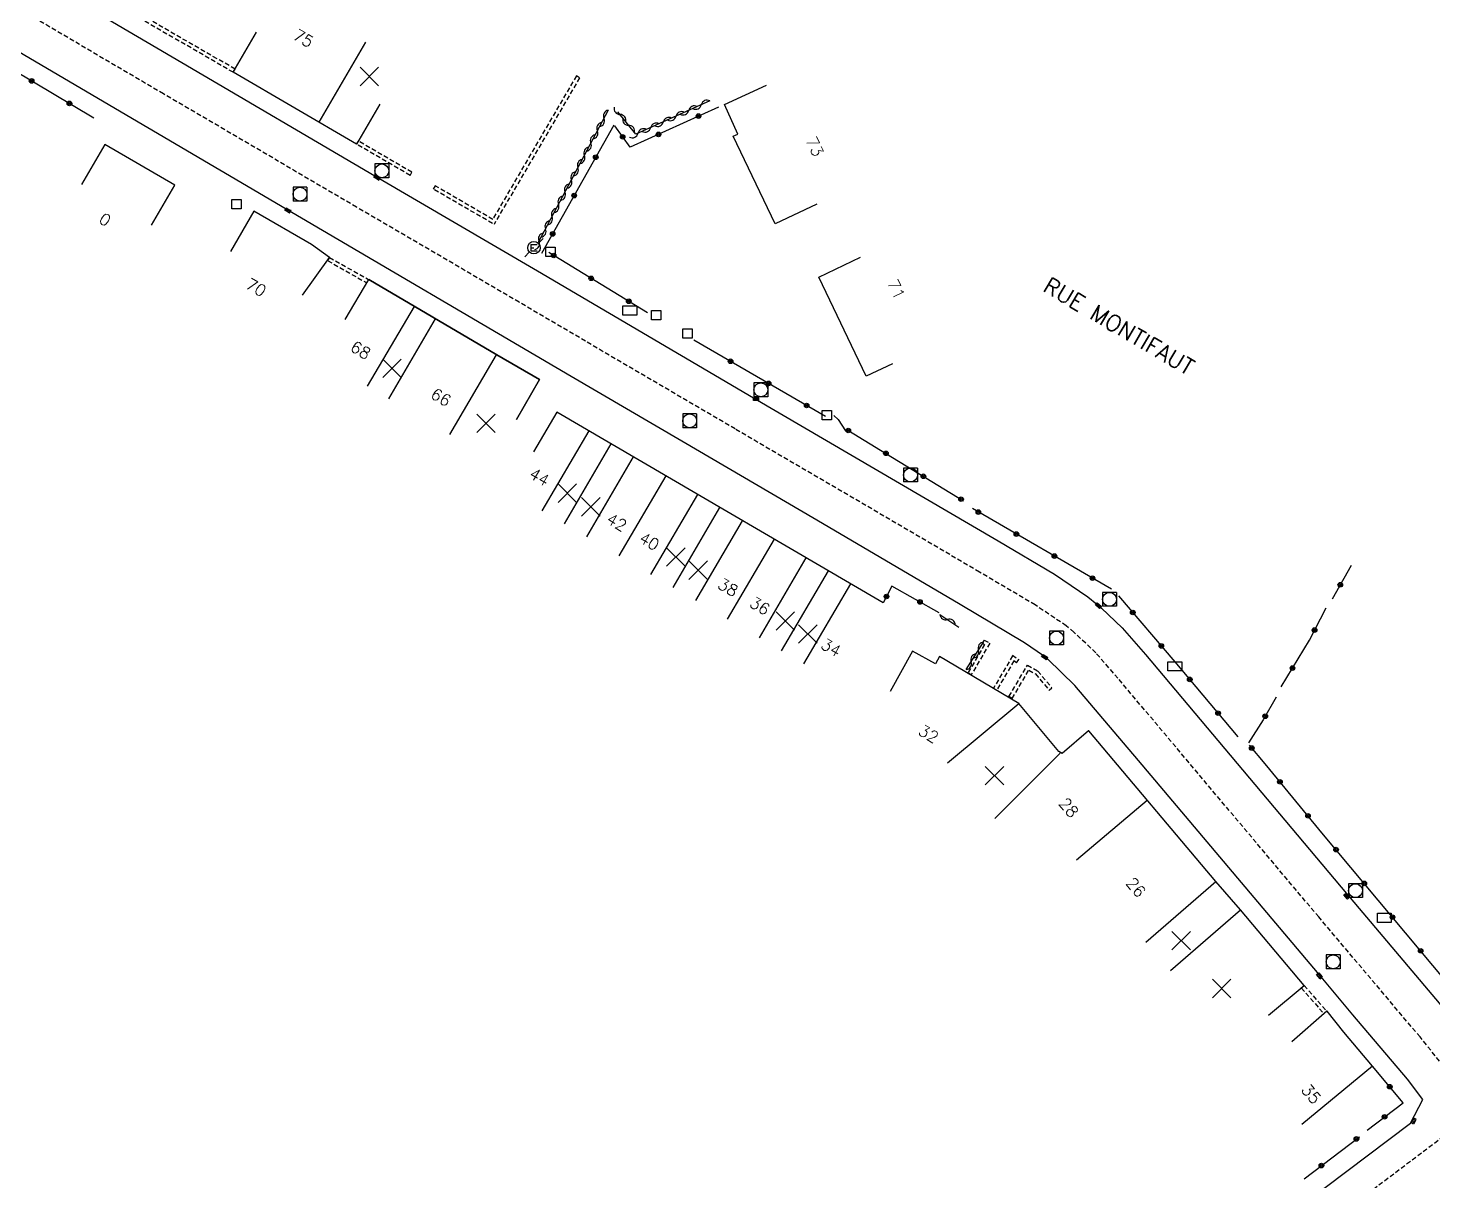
# Model space of a CAD drawing. Header units: millimetres. Extents: x 79999 to 81000, y 145000 to 146000.
# Drawn here: x 80662.9 to 80814.6, y 145733.2 to 145857.7 of the extents above; entities that cross this region are included whole.
import ezdxf
from ezdxf.enums import TextEntityAlignment as Align

# ---------------------------------------------------------------- set-up
doc = ezdxf.new("R2010")
doc.units = ezdxf.units.MM
doc.linetypes.add('DASHED', pattern=[0.75, 0.5, -0.25])
doc.layers.get('0').update_dxf_attribs({"linetype": 'CONTINUOUS'})
for name, color, linetype in [('W0001', 6, 'DASHED'), ('W0008', 7, 'CONTINUOUS'), ('W0100', 7, 'CONTINUOUS'), ('W0112', 1, 'DASHED'), ('W0310', 3, 'CONTINUOUS'), ('W0322', 7, 'CONTINUOUS'), ('W0400', 7, 'CONTINUOUS'), ('W0420', 7, 'CONTINUOUS'), ('W0471', 7, 'CONTINUOUS'), ('W0989', 7, 'CONTINUOUS'), ('W0991', 7, 'CONTINUOUS'), ('W1102', 7, 'CONTINUOUS'), ('W1471', 7, 'CONTINUOUS')]:
    doc.layers.add(name, color=color, linetype=linetype)
doc.styles.get("Standard").update_dxf_attribs({"font": 'romans.shx', "width": 0.85})

# ---------------------------------------------------------------- blocks, each defined once
blk = doc.blocks.new('t112o')
at = {"color": 0, "linetype": 'Continuous'}
for p, q in [((-0.5, 0.5), (0.5, 0.5)), ((-0.5, -0.5), (-0.5, 0.5)), ((0.5, 0.5), (0.5, -0.5)), ((0.5, -0.5), (-0.5, -0.5))]:
    blk.add_line(p, q, dxfattribs=at)
blk = doc.blocks.new('T420')
for p, q in [((0.75, 0.75), (-0.75, 0.75)), ((-0.75, 0.75), (-0.75, -0.75)), ((0.75, 0.75), (0.75, -0.75)), ((0.75, -0.75), (-0.75, -0.75))]:
    blk.add_line(p, q)
blk.add_ellipse((0, 0), major_axis=(-0.53, 0.53), ratio=1, start_param=3.926991, end_param=10.210176)
blk = doc.blocks.new('T400')
for p, q in [((-0.15, 0.3), (0.15, 0.3)), ((-0.15, -0.25), (-0.15, 0.3)), ((-0.15, 0.15), (0.15, 0.15)), ((-0.15, 0), (0.15, 0)), ((0.15, 0.3), (0.15, -0.25)), ((-0.15, -0.15), (0.15, -0.15)), ((-0.15, -0.25), (-0.15, -0.3)), ((-0.15, -0.3), (0.15, -0.3)), ((0.15, -0.3), (0.15, -0.25))]:
    blk.add_line(p, q)
blk = doc.blocks.new('T471')
for p, q in [((-0.333334, 0.333334), (-0.333334, -0.333334)), ((-0.333334, 0.333334), (0.333334, 0.333334)), ((-0.333334, 0), (0, 0)), ((0.500001, 0.500001), (1.000002, 1.000002)), ((-0.500001, -0.500001), (-1.000002, -1.000002)), ((-0.333334, -0.333334), (0.333334, -0.333334))]:
    blk.add_line(p, q)
blk.add_ellipse((0, 0), major_axis=(0.471405, 0.471405), ratio=1, start_param=5.4977871438, end_param=11.780972451)
blk = doc.blocks.new('t991o')
at = {"color": 0, "linetype": 'Continuous'}
for p, q in [((-1, 1), (1, -1)), ((-1, -1), (1, 1))]:
    blk.add_line(p, q, dxfattribs=at)
blk = doc.blocks.new('t322o')
at = {"color": 0, "linetype": 'Continuous'}
for radius in [0.25, 0.15]:
    blk.add_circle((0, 0), radius, dxfattribs=at)
blk = doc.blocks.new('t310o')
at = {"color": 0, "linetype": 'Continuous'}
for centre, start, end in [((-0.5, 0.38), 216.8699, 323.1304), ((0.5, -0.37), 36.8699, 143.1303)]:
    blk.add_arc(centre, 0.625, start, end, dxfattribs=at)
blk = doc.blocks.new('T1471')
at = {"color": 0, "linetype": 'Continuous', "flags": 128}
blk.add_lwpolyline([(-0.75, -0.5), (-0.75, 0.5), (0.75, 0.5), (0.75, -0.5), (-0.75, -0.5)], dxfattribs=at)

msp = doc.modelspace()

# ---------------------------------------------------------------- linework, layer by layer
at = {"layer": 'W0001'}
for points in [[(80819.6, 145740.92), (80813.25, 145748.78), (80802.31, 145761.74), (80780.63, 145787.52), (80778.23, 145790.27), (80775.88, 145792.5), (80775.04, 145793.18), (80771.68, 145795.44), (80765.69, 145798.98), (80739.28, 145814.44), (80715.95, 145828.13), (80698.4, 145838.4), (80677.55, 145850.63), (80677.55, 145850.63), (80645.66, 145869.39)], [(80594.69, 145571.55), (80616.17, 145587.78), (80637.26, 145603.63), (80669.31, 145627.82), (80703.52, 145653.55), (80739.84, 145680.87), (80781.85, 145712.5), (80829.36, 145748.28), (80829.42, 145748.33), (80840.73, 145756.76), (80857.61, 145769.38), (80871.47, 145779.73), (80886.09, 145790.67), (80905.37, 145805.08), (80920.96, 145816.75), (80929.56, 145823.02), (80930.01, 145823.29), (80931.91, 145823.93), (80937.25, 145825.08)]]:
    msp.add_lwpolyline(points, dxfattribs=at)
at = {"layer": 'W0008'}
for p, q in [((80778.36, 145795.53), (80778.85, 145795.1)), ((80772.57, 145789.94), (80773.07, 145789.57))]:
    msp.add_line(p, q, dxfattribs=at)
for points in [[(80656.62, 145867.49), (80679.54, 145854.01), (80700.38, 145841.78), (80717.93, 145831.52), (80741.26, 145817.82), (80767.68, 145802.36), (80773.77, 145798.75), (80777.38, 145796.33), (80778.36, 145795.53)], [(80772.57, 145789.94), (80770.54, 145791.36), (80763.58, 145795.49), (80748.1, 145804.6), (80733.54, 145813.13), (80721.58, 145820.11), (80690.81, 145838.17), (80668.68, 145851.16), (80653.01, 145860.41)], [(80778.85, 145795.1), (80781.07, 145792.98), (80783.6, 145790.08), (80805.31, 145764.27), (80816.28, 145751.28), (80819.44, 145747.36), (80820.75, 145746.65), (80822.27, 145747), (80827.47, 145750.92), (80838.79, 145759.36), (80855.66, 145771.98), (80869.53, 145782.34), (80884.15, 145793.28), (80903.42, 145807.68), (80919.02, 145819.36), (80927.78, 145825.75), (80928.66, 145826.26), (80931.04, 145827.07), (80941.91, 145829.4)], [(80607.75, 145585.48), (80607.75, 145585.48), (80635.31, 145606.23), (80667.36, 145630.42), (80701.57, 145656.15), (80737.88, 145683.47), (80779.9, 145715.1), (80812.23, 145739.48), (80813.54, 145742.01), (80811.88, 145744.21), (80806.01, 145751.16), (80802.74, 145755.07), (80782.83, 145778.62), (80775.96, 145786.74), (80773.07, 145789.57)]]:
    msp.add_lwpolyline(points, dxfattribs=at)
at = {"layer": 'W0100'}
for points in [[(80700.93, 145849.51), (80698.41, 145845.19), (80685.07, 145852.96), (80687.59, 145857.28)], [(80748.12, 145838.72), (80743.61, 145836.58), (80739.09, 145846.08), (80739.59, 145846.27), (80738.12, 145849.48), (80742.67, 145851.56)], [(80676.25, 145836.44), (80678.76, 145840.76), (80671.22, 145845.16), (80668.7, 145840.84)], [(80692.57, 145828.89), (80695.48, 145832.97), (80693.54, 145834.35), (80687.31, 145837.95), (80684.8, 145833.62)], [(80756.27, 145821.49), (80753.42, 145820.15), (80748.32, 145830.85), (80752.83, 145833)], [(80697.18, 145826.27), (80699.71, 145830.58), (80713.54, 145822.45), (80718.17, 145819.79), (80715.68, 145815.45)], [(80715.68, 145815.45), (80718.17, 145819.79), (80713.54, 145822.45), (80699.71, 145830.58)], [(80755.26, 145795.65), (80725.56, 145813.03), (80720.04, 145816.27), (80717.51, 145811.96)], [(80796.9, 145751.12), (80800.73, 145754.34), (80793.85, 145762.52), (80791.2, 145765.58), (80777.48, 145781.85), (80777.46, 145781.84), (80774.62, 145779.41), (80774.25, 145779.6), (80769.92, 145784.8), (80761.34, 145789.86), (80760.93, 145789.09), (80758.43, 145790.46), (80756.03, 145786.08)], [(80808.11, 145745.64), (80805.03, 145749.29), (80803.21, 145751.56), (80803.17, 145751.55), (80799.41, 145748.26)]]:
    msp.add_lwpolyline(points, dxfattribs=at)
at = {"layer": 'W0112'}
for p, q in [((80685.07, 145852.96), (80685.28, 145853.31)), ((80722.15, 145852.58), (80713.11, 145837.08)), ((80722.49, 145852.38), (80713.25, 145836.54)), ((80722.49, 145852.38), (80722.15, 145852.58)), ((80698.41, 145845.19), (80698.62, 145845.53)), ((80704.18, 145841.82), (80704.38, 145842.16)), ((80706.88, 145840.7), (80706.68, 145840.35)), ((80713.08, 145836.64), (80706.68, 145840.35)), ((80713.11, 145837.08), (80706.88, 145840.7)), ((80695.48, 145832.97), (80695.28, 145832.62)), ((80699.5, 145830.23), (80699.7, 145830.58)), ((80766.19, 145791.65), (80765.99, 145791.31)), ((80764.44, 145788.11), (80764.79, 145787.91)), ((80769.4, 145789.4), (80767.53, 145786.25)), ((80769.68, 145789.2), (80769.4, 145789.4)), ((80769.68, 145789.2), (80769.91, 145789.54)), ((80767.19, 145786.45), (80767.53, 145786.25)), ((80769.21, 145785.34), (80768.86, 145785.54)), ((80773.19, 145786.24), (80773.49, 145786.49)), ((80800.43, 145754.08), (80800.73, 145754.34)), ((80802.87, 145751.29), (80803.17, 145751.55))]:
    msp.add_line(p, q, dxfattribs=at)
for points in [[(80685.07, 145852.96), (80675.36, 145858.58)], [(80685.28, 145853.31), (80675.56, 145858.92)], [(80704.18, 145841.82), (80698.41, 145845.19)], [(80704.38, 145842.16), (80698.62, 145845.53)], [(80695.28, 145832.62), (80699.5, 145830.23)], [(80695.48, 145832.97), (80699.7, 145830.58)], [(80765.99, 145791.31), (80766.23, 145791.17), (80764.44, 145788.11)], [(80766.19, 145791.65), (80766.78, 145791.32), (80764.79, 145787.91)], [(80769.25, 145789.93), (80767.19, 145786.45)], [(80769.23, 145790), (80769.91, 145789.54)], [(80768.86, 145785.54), (80770.87, 145788.95), (80771.98, 145788.3), (80773.49, 145786.49)], [(80769.21, 145785.34), (80771.01, 145788.41), (80771.71, 145787.99), (80773.19, 145786.24)], [(80800.43, 145754.08), (80802.87, 145751.29)], [(80800.73, 145754.34), (80803.17, 145751.55)]]:
    msp.add_lwpolyline(points, dxfattribs=at)
at = {"layer": 'W0310'}
for p, q in [((80725.57, 145848.86), (80718.02, 145834.57)), ((80761.4, 145794.41), (80763.46, 145793.03)), ((80764.24, 145788.45), (80766.09, 145791.4))]:
    msp.add_line(p, q, dxfattribs=at)
msp.add_lwpolyline([(80736.54, 145849.88), (80728.56, 145846.27), (80726.63, 145848.7)], dxfattribs=at)
at = {"layer": 'W0322'}
for p, q in [((80661.27, 145853.25), (80670.03, 145848.03)), ((80718.41, 145833.44), (80726.21, 145847.3)), ((80729.83, 145827), (80719.17, 145833.5)), ((80749.06, 145815.78), (80734.83, 145824.05)), ((80779.94, 145797.14), (80764.92, 145805.84)), ((80805.81, 145799.68), (80803.75, 145796.05)), ((80800.72, 145733.45), (80806.7, 145738.01))]:
    msp.add_line(p, q, dxfattribs=at)
for points in [[(80737.49, 145849.21), (80727.96, 145844.86), (80726.28, 145847.17)], [(80749.96, 145815.88), (80750.43, 145815.45), (80751.22, 145814.25), (80751.47, 145814.3), (80755.64, 145811.76), (80763.96, 145806.68)], [(80761.32, 145794.59), (80756.21, 145797.47), (80755.26, 145795.65)], [(80780.68, 145796.42), (80786.77, 145789.31), (80793.56, 145781.21)], [(80798.24, 145786.59), (80801.3, 145791.63), (80803.1, 145795.13)], [(80797.7, 145785.48), (80796.32, 145783.04), (80794.71, 145780.54)], [(80817.79, 145752.53), (80816.1, 145754.75), (80802.83, 145770.62), (80796.52, 145778.27), (80794.82, 145780.29)], [(80807.53, 145738.71), (80811.42, 145741.67), (80808.12, 145745.63)]]:
    msp.add_lwpolyline(points, dxfattribs=at)
at = {"layer": 'W1102'}
for p, q in [((80699.38, 145856.2), (80694.34, 145847.56)), ((80699.59, 145819.05), (80704.65, 145827.67)), ((80701.87, 145817.71), (80706.93, 145826.33)), ((80708.47, 145813.83), (80713.53, 145822.45)), ((80718.45, 145805.61), (80723.51, 145814.24)), ((80720.86, 145804.2), (80725.91, 145812.83)), ((80723.27, 145802.79), (80728.32, 145811.42)), ((80726.77, 145800.74), (80731.82, 145809.37)), ((80730.19, 145798.74), (80735.24, 145807.37)), ((80732.6, 145797.33), (80737.65, 145805.96)), ((80735.04, 145795.9), (80740.09, 145804.53)), ((80738.47, 145793.89), (80743.52, 145802.53)), ((80741.91, 145791.88), (80746.96, 145800.51)), ((80744.31, 145790.48), (80749.36, 145799.11)), ((80746.72, 145789.07), (80751.77, 145797.7)), ((80762.23, 145778.4), (80769.92, 145784.8)), ((80767.33, 145772.37), (80774.4, 145779.44)), ((80776.16, 145767.9), (80783.8, 145774.35)), ((80783.65, 145759.02), (80791.21, 145765.57)), ((80786.29, 145755.97), (80793.85, 145762.52))]:
    msp.add_line(p, q, dxfattribs=at)
msp.add_lwpolyline([(80808.1, 145745.64), (80800.49, 145739.34)], dxfattribs=at)

# ---------------------------------------------------------------- block references
at = {"layer": 'W0112'}
for p in [(80685.45, 145838.72), (80719.34, 145833.56), (80730.76, 145826.74), (80734.13, 145824.75), (80749.2, 145815.93)]:
    msp.add_blockref('t112o', p, dxfattribs=at)
at = {"layer": 'W0310'}
for p, rotation in [((80725.11, 145847.98), 242.1319957587613), ((80726.86, 145848.41), 128.414883691148), ((80732.9, 145848.23), 204.3752611126855), ((80734.27, 145848.85), 204.3752611126855), ((80735.63, 145849.47), 204.3752611126855), ((80724.4, 145846.65), 242.1319957587613), ((80727.79, 145847.23), 128.414883691148), ((80730.17, 145846.99), 204.3752611126855), ((80731.54, 145847.61), 204.3752611126855), ((80723.7, 145845.33), 242.1319957587613), ((80728.8, 145846.38), 204.3752611126855), ((80723, 145844), 242.1319957587613), ((80722.3, 145842.68), 242.1319957587613), ((80721.6, 145841.35), 242.1319957587613), ((80720.2, 145838.7), 242.1319957587613), ((80720.9, 145840.02), 242.1319957587613), ((80719.5, 145837.37), 242.1319957587613), ((80718.8, 145836.05), 242.1319957587613), ((80718.1, 145834.72), 242.1319957587613), ((80762.23, 145793.85), 326.1500219271661), ((80765.57, 145790.57), 57.82396738197067), ((80764.77, 145789.3), 57.82396738197067)]:
    msp.add_blockref('t310o', p, dxfattribs=dict(at, rotation=rotation))
at = {"layer": 'W0322'}
for p, rotation in [((80663.31, 145852.03), 329.2270946261742), ((80667.39, 145849.6), 329.2270946261742), ((80735.33, 145848.23), 204.5368051263756), ((80727.14, 145845.99), 126.0834942949636), ((80731.01, 145846.25), 204.5368051263756), ((80724.23, 145843.79), 60.65803014985336), ((80721.9, 145839.65), 60.65803014985336), ((80719.58, 145835.51), 60.65803014985336), ((80719.69, 145833.18), 148.6292339409872), ((80723.74, 145830.71), 148.6292339409872), ((80727.8, 145828.24), 148.6292339409872), ((80738.79, 145821.75), 149.8232829875084), ((80742.9, 145819.36), 149.8232829875084), ((80747.01, 145816.98), 149.8232829875084), ((80751.51, 145814.28), 328.6133103574167), ((80755.57, 145811.81), 328.6133103574167), ((80759.62, 145809.33), 328.6127158746672), ((80763.68, 145806.86), 328.6127158746672), ((80765.55, 145805.47), 149.9402035267135), ((80769.66, 145803.09), 149.9402035267135), ((80773.77, 145800.71), 149.9402035267135), ((80777.88, 145798.33), 149.9402035267135), ((80804.64, 145797.62), 240.4132373374518), ((80755.63, 145796.35), 242.3198447720873), ((80759.25, 145795.76), 150.6528996988803), ((80782.23, 145794.62), 310.5514615205516), ((80801.86, 145792.72), 62.71257284648063), ((80785.31, 145791.01), 310.5514615205516), ((80799.48, 145788.62), 58.79290897646917), ((80788.38, 145787.39), 310.0060954414186), ((80791.44, 145783.75), 310.0060954414186), ((80796.53, 145783.42), 240.4527838310249), ((80795.08, 145779.98), 130.0282326728412), ((80798.12, 145776.33), 129.5474514270132), ((80801.15, 145772.66), 129.5474514270132), ((80804.18, 145769.01), 129.9006064435377), ((80807.23, 145765.36), 129.9006064435377), ((80810.28, 145761.72), 129.9006064435377), ((80813.32, 145758.08), 129.9006064435377), ((80809.98, 145743.4), 129.73578033616), ((80809.42, 145740.15), 37.29726826332849), ((80806.38, 145737.77), 37.33627719433653), ((80802.6, 145734.89), 37.33627719433653)]:
    msp.add_blockref('t322o', p, dxfattribs=dict(at, rotation=rotation))
at = {"layer": 'W0400'}
for p, rotation in [((80700.61, 145841.61), 60.33341684904029), ((80690.99, 145838.05), 59.98765954928864), ((80741.56, 145817.66), 90), ((80778.51, 145795.37), 48.89163019842008), ((80772.72, 145789.81), 55.99240365611284), ((80805.34, 145764), 40.46215584723352), ((80802.39, 145755.38), 39.32263383946129), ((80812.56, 145739.69), 153.2603853363263)]:
    msp.add_blockref('T400', p, dxfattribs=dict(at, rotation=rotation))
at = {"layer": 'W0420'}
for p in [(80701.14, 145842.31), (80692.29, 145839.8), (80742.06, 145818.67), (80734.37, 145815.32), (80758.22, 145809.47), (80779.71, 145796.04), (80773.98, 145791.87), (80806.27, 145764.58), (80803.87, 145756.9)]:
    msp.add_blockref('T420', p, dxfattribs=at)
at = {"layer": 'W0471'}
msp.add_blockref('T471', (80717.56, 145834.02), dxfattribs=at)
at = {"layer": 'W0991', "rotation": 90}
for p in [(80699.78, 145852.5), (80702.23, 145820.99), (80712.38, 145815.05), (80721.17, 145807.51), (80723.7, 145806.03), (80732.88, 145800.61), (80735.29, 145799.2), (80744.7, 145793.7), (80747.13, 145792.3), (80767.29, 145777), (80787.46, 145759.18), (80791.82, 145754.02)]:
    msp.add_blockref('t991o', p, dxfattribs=at)
at = {"layer": 'W1471'}
for p in [(80727.91, 145827.24), (80786.77, 145788.81), (80809.39, 145761.64)]:
    msp.add_blockref('T1471', p, dxfattribs=at)

# ---------------------------------------------------------------- texts
at = {"layer": 'W0989'}
msp.add_text('RUE MONTIFAUT', height=1.75, rotation=329.5815, dxfattribs=at).set_placement((80780.74, 145825.54), align=Align.MIDDLE)
at = {"layer": 'W0991'}
for s, rotation, p in [('75', 329.7663, (80692.66, 145856.64)), ('73', 294.6371, (80747.9, 145844.95)), ('0', 329.7516, (80671.24, 145837.04)), ('70', 329.9633, (80687.55, 145829.72)), ('71', 295.48, (80756.7, 145829.53)), ('68', 329.5581, (80698.85, 145822.96)), ('66', 329.5603, (80707.52, 145817.87)), ('44', 329.5757, (80718.15, 145809.26)), ('42', 329.6711, (80726.5, 145804.37)), ('40', 329.6728, (80730.02, 145802.31)), ('38', 329.6742, (80738.52, 145797.34)), ('36', 329.6733, (80741.96, 145795.33)), ('34', 329.6724, (80749.65, 145790.83)), ('32', 329.5066, (80760.18, 145781.51)), ('28', 310.1535, (80775.32, 145773.55)), ('26', 310.1518, (80782.58, 145764.94)), ('35', 310.2646, (80801.5, 145742.62))]:
    msp.add_text(s, height=1.25, rotation=rotation, dxfattribs=at).set_placement(p, align=Align.MIDDLE)

doc.saveas('drawing.dxf')
